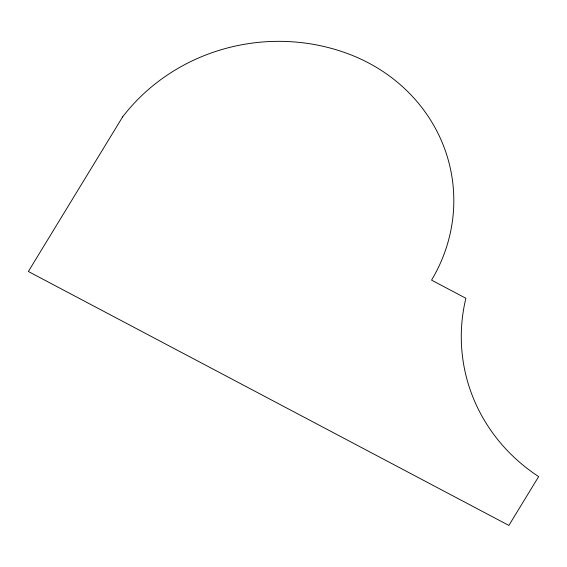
<?xml version="1.0" encoding="UTF-8"?>
<svg xmlns="http://www.w3.org/2000/svg" width="567" height="567" viewBox="0 0 567 567"><rect width="100%" height="100%" fill="white"/><g stroke="black" fill="none" stroke-linecap="round" stroke-linejoin="round"><path stroke-width="0.85" d="M122.642 116.887L28.35 271.494L508.875 525.432L538.65 476.606A184.374 172.921 -7.2 0 1 465.876 298.27L431.551 280.133A170.936 160.319 -7.2 0 0 352.88 55.637A189.555 177.783 -7.2 0 0 122.642 116.887"/></g></svg>
